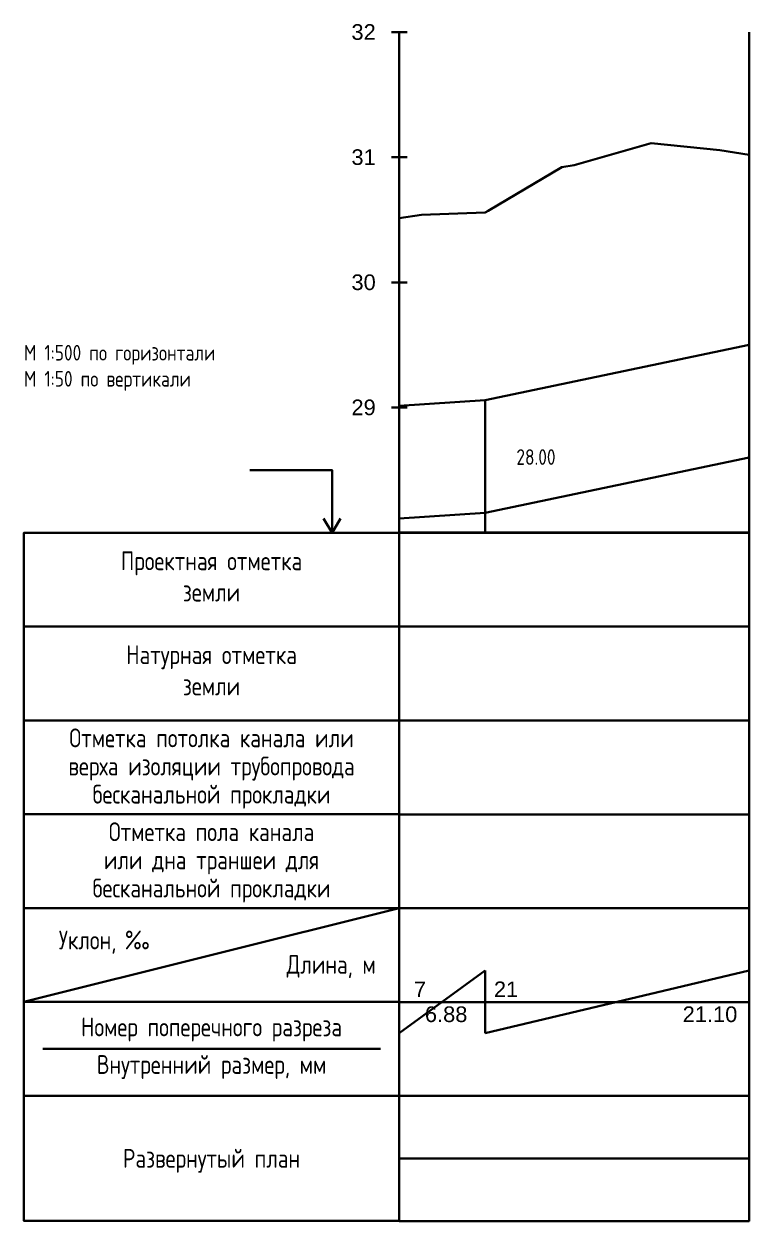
# Model space of a CAD drawing. Header units: metres. Extents: x 2491 to 4492, y 1184 to 2058.
# Drawn here: x 3215.3 to 3273.3, y 1185.6 to 1281.3 of the extents above; entities that cross this region are included whole.
import ezdxf
from ezdxf.enums import TextEntityAlignment as Align

# ---------------------------------------------------------------- set-up
doc = ezdxf.new("R2010")
doc.units = ezdxf.units.M
for name, color, linetype, lineweight in [('Сети_Вид.Профиля', 7, 'Continuous', 30), ('Сети_Вид.Профиля.Проектные.Данные', 1, 'Continuous', 30), ('Сети_Т', 1, 'Continuous', 30)]:
    doc.layers.add(name, color=color, linetype=linetype, lineweight=lineweight)
doc.styles.get("Standard").update_dxf_attribs({"font": 'GOST_0.TTF'})

# ---------------------------------------------------------------- blocks, each defined once
blk = doc.blocks.new('Боковик ТС Форма 2')
at = {"layer": 'Сети_Вид.Профиля'}
for points in [[(-10.73, 0), (-10.73, 10), (-23.89, 10)], [(-10.73, 0), (-12.09, 2.29)], [(-10.73, 0), (-9.37, 2.29)]]:
    blk.add_lwpolyline(points, dxfattribs=at)
at = {"layer": 'Сети_Вид.Профиля', "ltscale": 100}
for points in [[(0, 0), (-60, 0), (-60, -15), (0, -15)], [(0, -15), (-60, -15), (-60, -30), (0, -30)], [(0, -30), (-60, -30), (-60, -45), (0, -45)], [(0, -45), (-60, -45), (-60, -60), (0, -60)], [(0, -60), (-60, -60), (-60, -75), (0, -75)], [(0, -75), (-60, -75), (-60, -90), (0, -90)], [(0, -90), (-60, -90), (-60, -110), (0, -110)]]:
    blk.add_lwpolyline(points, close=True, dxfattribs=at)
for points in [[(-60, -75), (0, -60)], [(-57, -82.5), (-3, -82.5)]]:
    blk.add_lwpolyline(points, dxfattribs=at)
at = {"layer": 'Сети_Вид.Профиля', "color": 0, "linetype": 'Continuous'}
for s, p in [('Проектная отметка', (-30, -4.5)), ('земли', (-30, -9.5)), ('Натурная отметка', (-30, -19.5)), ('земли', (-30, -24.5)), ('Отметка потолка канала или', (-30, -32.8)), ('верха изоляции трубопровода', (-30, -37.3)), ('бесканальной прокладки', (-30, -41.8)), ('Отметка пола канала', (-30, -47.8)), ('или дна траншеи для', (-30, -52.3)), ('бесканальной прокладки', (-30, -56.8)), ('Номер поперечного разреза', (-30, -79)), ('Внутренний размер, мм', (-30, -85)), ('Развернутый план', (-30, -100))]:
    blk.add_text(s, height=3, dxfattribs=at).set_placement(p, align=Align.MIDDLE_CENTER)
for s, p in [('Уклон, ‰', (-54.42, -65.1)), ('Длина, м', (-18, -69))]:
    blk.add_text(s, height=3, dxfattribs=at).set_placement(p, align=Align.MIDDLE_LEFT)

msp = doc.modelspace()

# ---------------------------------------------------------------- linework, layer by layer
at = {"layer": 'Сети_Вид.Профиля', "color": 7, "linetype": 'Continuous', "lineweight": 30}
for p, q in [((3244.687, 1280.629), (3245.937, 1280.629)), ((3245.312, 1240.629), (3245.312, 1280.629)), ((3273.286, 1240.629), (3273.286, 1280.629)), ((3244.687, 1270.629), (3245.937, 1270.629)), ((3244.687, 1260.629), (3245.937, 1260.629)), ((3244.687, 1250.629), (3245.937, 1250.629)), ((3245.312, 1240.629), (3273.286, 1240.629)), ((3245.312, 1190.609), (3273.286, 1190.609))]:
    msp.add_line(p, q, dxfattribs=at)
for points in [[(3245.312, 1233.119), (3273.286, 1233.119), (3273.286, 1240.619), (3245.312, 1240.619)], [(3245.312, 1225.619), (3273.286, 1225.619), (3273.286, 1233.119), (3245.312, 1233.119)], [(3245.312, 1218.114), (3273.286, 1218.114), (3273.286, 1225.614), (3245.312, 1225.614)], [(3245.312, 1210.609), (3273.286, 1210.609), (3273.286, 1218.109), (3245.312, 1218.109)], [(3245.312, 1203.109), (3273.286, 1203.109), (3273.286, 1210.609), (3245.312, 1210.609)], [(3245.312, 1195.609), (3273.286, 1195.609), (3273.286, 1203.109), (3245.312, 1203.109)], [(3245.312, 1185.609), (3273.286, 1185.609), (3273.286, 1195.609), (3245.312, 1195.609)]]:
    msp.add_3dface(points, dxfattribs=at)
at = {"layer": 'Сети_Вид.Профиля.Проектные.Данные', "color": 1, "linetype": 'Continuous', "lineweight": 30}
for p, q in [((3273.286, 1255.629), (3273.286, 1240.629)), ((3245.312, 1250.769), (3245.312, 1240.629)), ((3252.191, 1240.629), (3252.191, 1251.219)), ((3245.312, 1200.629), (3245.312, 1205.629)), ((3245.312, 1200.629), (3252.191, 1205.629)), ((3252.191, 1200.629), (3252.191, 1205.629)), ((3252.191, 1200.629), (3273.286, 1205.629)), ((3273.286, 1200.629), (3273.286, 1205.629))]:
    msp.add_line(p, q, dxfattribs=at)
at = {"layer": 'Сети_Вид.Профиля.Проектные.Данные', "color": 1, "linetype": 'Continuous', "lineweight": 30, "ltscale": 2, "flags": 128}
for points in [[(3245.312, 1265.769), (3247.091, 1266.021), (3252.191, 1266.219), (3252.425, 1266.341), (3258.303, 1269.84), (3259.295, 1269.987), (3265.455, 1271.742), (3270.958, 1271.195)], [(3270.958, 1271.195), (3273.286, 1270.818), (3273.286, 1270.818)], [(3245.312, 1250.769), (3252.191, 1251.219), (3273.286, 1255.629)]]:
    msp.add_lwpolyline(points, dxfattribs=at)
at = {"layer": 'Сети_Т', "color": 1, "linetype": 'Continuous', "lineweight": 30}
for p, q in [((3252.191, 1251.219), (3273.286, 1255.629)), ((3245.312, 1250.769), (3252.191, 1251.219)), ((3252.191, 1242.219), (3273.286, 1246.629)), ((3245.312, 1241.769), (3252.191, 1242.219))]:
    msp.add_line(p, q, dxfattribs=at)

# ---------------------------------------------------------------- block references
at = {"layer": 'Сети_Вид.Профиля', "color": 7, "linetype": 'Continuous', "lineweight": 30, "xscale": 0.5, "yscale": 0.5, "zscale": 0.5}
msp.add_blockref('Боковик ТС Форма 2', (3245.309, 1240.622), dxfattribs=at)

# ---------------------------------------------------------------- texts
at = {"layer": 'Сети_Вид.Профиля', "color": 7, "linetype": 'Continuous', "lineweight": 30, "char_height": 1.25}
for s, insert, attachment_point in [('{\\fArial|b0|i0|c204|p34;32}', (3243.437, 1280.629), 6), ('{\\fArial|b0|i0|c204|p34;31}', (3243.437, 1270.629), 6), ('{\\fArial|b0|i0|c204|p34;30}', (3243.437, 1260.629), 6), ('М 1:500 по горизонтали\\PМ 1:50 по вертикали\\P\\P\\P^I^I^I                                 {\\fArial|b0|i0|c204|p34;    }  28.00', (3215.312, 1255.629), 1), ('{\\fArial|b0|i0|c204|p34;29}', (3243.437, 1250.629), 6)]:
    msp.add_mtext(s, dxfattribs=dict(at, insert=insert, attachment_point=attachment_point))
at = {"layer": 'Сети_Вид.Профиля.Проектные.Данные', "color": 1, "linetype": 'Continuous', "lineweight": 30, "char_height": 1.25, "attachment_point": 5}
for s, insert in [('{\\fArial|b0|i0|c204|p34;7}', (3246.978, 1204.129)), ('{\\fArial|b0|i0|c204|p34;21}', (3253.855, 1204.129)), ('{\\fArial|b0|i0|c204|p34;6.88}', (3249.066, 1202.129)), ('{\\fArial|b0|i0|c204|p34;21.10}', (3270.163, 1202.129))]:
    msp.add_mtext(s, dxfattribs=dict(at, insert=insert))

doc.saveas('drawing.dxf')
